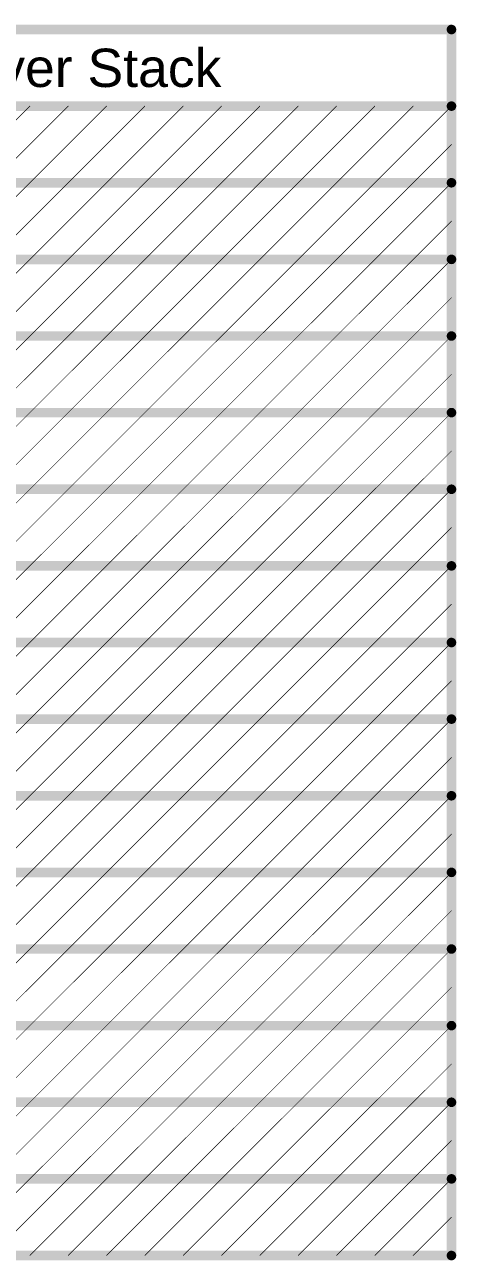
# Model space of a CAD drawing. Header units: millimetres. Extents: x -0.2 to 11.1, y -5.4 to 4.7.
# Drawn here: x 7.298 to 7.973, y 0.018 to 1.953 of the extents above; entities that cross this region are included whole.
import ezdxf

# ---------------------------------------------------------------- set-up
doc = ezdxf.new("R2010")
doc.units = ezdxf.units.MM
doc.header["$MEASUREMENT"] = 0
doc.layers.add('Mechanical13', color=56, linetype='Continuous')
doc.styles.add('Arial', font='arial.ttf', dxfattribs={"height": 0.2})

msp = doc.modelspace()

# ---------------------------------------------------------------- linework, layer by layer
at = {"layer": 'Mechanical13'}
for points, const_width in [([(3.2868, 1.9455), (7.9656, 1.9455)], 0.015), ([(7.9656, 0.0255), (7.9656, 1.9455)], 0.015), ([(3.2868, 1.8255), (7.9656, 1.8255)], 0.015), ([(7.1856, 1.7055), (7.3056, 1.8255)], 0.001), ([(7.2456, 1.7055), (7.3656, 1.8255)], 0.001), ([(7.3056, 1.7055), (7.4256, 1.8255)], 0.001), ([(7.3656, 1.7055), (7.4856, 1.8255)], 0.001), ([(7.4256, 1.7055), (7.5456, 1.8255)], 0.001), ([(7.4856, 1.7055), (7.6056, 1.8255)], 0.001), ([(7.5456, 1.7055), (7.6656, 1.8255)], 0.001), ([(7.6056, 1.7055), (7.7256, 1.8255)], 0.001), ([(7.6656, 1.7055), (7.7856, 1.8255)], 0.001), ([(7.7256, 1.7055), (7.8456, 1.8255)], 0.001), ([(7.7856, 1.7055), (7.9056, 1.8255)], 0.001), ([(7.8456, 1.7055), (7.9656, 1.8255)], 0.001), ([(7.9056, 1.7055), (7.9656, 1.7655)], 0.001), ([(6.8459, 1.7055), (7.9656, 1.7055)], 0.015), ([(7.1856, 1.5855), (7.3056, 1.7055)], 0.001), ([(7.2456, 1.5855), (7.3656, 1.7055)], 0.001), ([(7.3056, 1.5855), (7.4256, 1.7055)], 0.001), ([(7.3656, 1.5855), (7.4856, 1.7055)], 0.001), ([(7.4256, 1.5855), (7.5456, 1.7055)], 0.001), ([(7.4856, 1.5855), (7.6056, 1.7055)], 0.001), ([(7.5456, 1.5855), (7.6656, 1.7055)], 0.001), ([(7.6056, 1.5855), (7.7256, 1.7055)], 0.001), ([(7.6656, 1.5855), (7.7856, 1.7055)], 0.001), ([(7.7256, 1.5855), (7.8456, 1.7055)], 0.001), ([(7.7856, 1.5855), (7.9056, 1.7055)], 0.001), ([(7.8456, 1.5855), (7.9656, 1.7055)], 0.001), ([(7.9056, 1.5855), (7.9656, 1.6455)], 0.001), ([(6.8459, 1.5855), (7.9656, 1.5855)], 0.015), ([(7.1856, 1.4655), (7.3056, 1.5855)], 0.001), ([(7.2456, 1.4655), (7.3656, 1.5855)], 0.001), ([(7.3056, 1.4655), (7.4256, 1.5855)], 0.001), ([(7.3656, 1.4655), (7.4856, 1.5855)], 0.001), ([(7.4256, 1.4655), (7.5456, 1.5855)], 0.001), ([(7.4856, 1.4655), (7.6056, 1.5855)], 0.001), ([(7.5456, 1.4655), (7.6656, 1.5855)], 0.001), ([(7.6056, 1.4655), (7.7256, 1.5855)], 0.001), ([(7.6656, 1.4655), (7.7856, 1.5855)], 0.001), ([(7.7256, 1.4655), (7.8456, 1.5855)], 0.001), ([(7.7856, 1.4655), (7.9056, 1.5855)], 0.001), ([(7.8456, 1.4655), (7.9656, 1.5855)], 0.001), ([(7.9056, 1.4655), (7.9656, 1.5255)], 0.001), ([(6.8459, 1.4655), (7.9656, 1.4655)], 0.015), ([(7.1856, 1.3455), (7.3056, 1.4655)], 0.001), ([(7.2456, 1.3455), (7.3656, 1.4655)], 0.001), ([(7.3056, 1.3455), (7.4256, 1.4655)], 0.001), ([(7.3656, 1.3455), (7.4856, 1.4655)], 0.001), ([(7.4256, 1.3455), (7.5456, 1.4655)], 0.001), ([(7.4856, 1.3455), (7.6056, 1.4655)], 0.001), ([(7.5456, 1.3455), (7.6656, 1.4655)], 0.001), ([(7.6056, 1.3455), (7.7256, 1.4655)], 0.001), ([(7.6656, 1.3455), (7.7856, 1.4655)], 0.001), ([(7.7256, 1.3455), (7.8456, 1.4655)], 0.001), ([(7.7856, 1.3455), (7.9056, 1.4655)], 0.001), ([(7.8456, 1.3455), (7.9656, 1.4655)], 0.001), ([(7.9056, 1.3455), (7.9656, 1.4055)], 0.001), ([(6.8459, 1.3455), (7.9656, 1.3455)], 0.015), ([(7.1856, 1.2255), (7.3056, 1.3455)], 0.001), ([(7.2456, 1.2255), (7.3656, 1.3455)], 0.001), ([(7.3056, 1.2255), (7.4256, 1.3455)], 0.001), ([(7.3656, 1.2255), (7.4856, 1.3455)], 0.001), ([(7.4256, 1.2255), (7.5456, 1.3455)], 0.001), ([(7.4856, 1.2255), (7.6056, 1.3455)], 0.001), ([(7.5456, 1.2255), (7.6656, 1.3455)], 0.001), ([(7.6056, 1.2255), (7.7256, 1.3455)], 0.001), ([(7.6656, 1.2255), (7.7856, 1.3455)], 0.001), ([(7.7256, 1.2255), (7.8456, 1.3455)], 0.001), ([(7.7856, 1.2255), (7.9056, 1.3455)], 0.001), ([(7.8456, 1.2255), (7.9656, 1.3455)], 0.001), ([(7.9056, 1.2255), (7.9656, 1.2855)], 0.001), ([(6.8459, 1.2255), (7.9656, 1.2255)], 0.015), ([(7.1856, 1.1055), (7.3056, 1.2255)], 0.001), ([(7.2456, 1.1055), (7.3656, 1.2255)], 0.001), ([(7.3056, 1.1055), (7.4256, 1.2255)], 0.001), ([(7.3656, 1.1055), (7.4856, 1.2255)], 0.001), ([(7.4256, 1.1055), (7.5456, 1.2255)], 0.001), ([(7.4856, 1.1055), (7.6056, 1.2255)], 0.001), ([(7.5456, 1.1055), (7.6656, 1.2255)], 0.001), ([(7.6056, 1.1055), (7.7256, 1.2255)], 0.001), ([(7.6656, 1.1055), (7.7856, 1.2255)], 0.001), ([(7.7256, 1.1055), (7.8456, 1.2255)], 0.001), ([(7.7856, 1.1055), (7.9056, 1.2255)], 0.001), ([(7.8456, 1.1055), (7.9656, 1.2255)], 0.001), ([(7.9056, 1.1055), (7.9656, 1.1655)], 0.001), ([(6.8459, 1.1055), (7.9656, 1.1055)], 0.015), ([(7.1856, 0.9855), (7.3056, 1.1055)], 0.001), ([(7.2456, 0.9855), (7.3656, 1.1055)], 0.001), ([(7.3056, 0.9855), (7.4256, 1.1055)], 0.001), ([(7.3656, 0.9855), (7.4856, 1.1055)], 0.001), ([(7.4256, 0.9855), (7.5456, 1.1055)], 0.001), ([(7.4856, 0.9855), (7.6056, 1.1055)], 0.001), ([(7.5456, 0.9855), (7.6656, 1.1055)], 0.001), ([(7.6056, 0.9855), (7.7256, 1.1055)], 0.001), ([(7.6656, 0.9855), (7.7856, 1.1055)], 0.001), ([(7.7256, 0.9855), (7.8456, 1.1055)], 0.001), ([(7.7856, 0.9855), (7.9056, 1.1055)], 0.001), ([(7.8456, 0.9855), (7.9656, 1.1055)], 0.001), ([(7.9056, 0.9855), (7.9656, 1.0455)], 0.001), ([(6.8459, 0.9855), (7.9656, 0.9855)], 0.015), ([(7.1856, 0.8655), (7.3056, 0.9855)], 0.001), ([(7.2456, 0.8655), (7.3656, 0.9855)], 0.001), ([(7.3056, 0.8655), (7.4256, 0.9855)], 0.001), ([(7.3656, 0.8655), (7.4856, 0.9855)], 0.001), ([(7.4256, 0.8655), (7.5456, 0.9855)], 0.001), ([(7.4856, 0.8655), (7.6056, 0.9855)], 0.001), ([(7.5456, 0.8655), (7.6656, 0.9855)], 0.001), ([(7.6056, 0.8655), (7.7256, 0.9855)], 0.001), ([(7.6656, 0.8655), (7.7856, 0.9855)], 0.001), ([(7.7256, 0.8655), (7.8456, 0.9855)], 0.001), ([(7.7856, 0.8655), (7.9056, 0.9855)], 0.001), ([(7.8456, 0.8655), (7.9656, 0.9855)], 0.001), ([(7.9056, 0.8655), (7.9656, 0.9255)], 0.001), ([(6.8459, 0.8655), (7.9656, 0.8655)], 0.015), ([(7.1856, 0.7455), (7.3056, 0.8655)], 0.001), ([(7.2456, 0.7455), (7.3656, 0.8655)], 0.001), ([(7.3056, 0.7455), (7.4256, 0.8655)], 0.001), ([(7.3656, 0.7455), (7.4856, 0.8655)], 0.001), ([(7.4256, 0.7455), (7.5456, 0.8655)], 0.001), ([(7.4856, 0.7455), (7.6056, 0.8655)], 0.001), ([(7.5456, 0.7455), (7.6656, 0.8655)], 0.001), ([(7.6056, 0.7455), (7.7256, 0.8655)], 0.001), ([(7.6656, 0.7455), (7.7856, 0.8655)], 0.001), ([(7.7256, 0.7455), (7.8456, 0.8655)], 0.001), ([(7.7856, 0.7455), (7.9056, 0.8655)], 0.001), ([(7.8456, 0.7455), (7.9656, 0.8655)], 0.001), ([(7.9056, 0.7455), (7.9656, 0.8055)], 0.001), ([(6.8459, 0.7455), (7.9656, 0.7455)], 0.015), ([(7.1856, 0.6255), (7.3056, 0.7455)], 0.001), ([(7.2456, 0.6255), (7.3656, 0.7455)], 0.001), ([(7.3056, 0.6255), (7.4256, 0.7455)], 0.001), ([(7.3656, 0.6255), (7.4856, 0.7455)], 0.001), ([(7.4256, 0.6255), (7.5456, 0.7455)], 0.001), ([(7.4856, 0.6255), (7.6056, 0.7455)], 0.001), ([(7.5456, 0.6255), (7.6656, 0.7455)], 0.001), ([(7.6056, 0.6255), (7.7256, 0.7455)], 0.001), ([(7.6656, 0.6255), (7.7856, 0.7455)], 0.001), ([(7.7256, 0.6255), (7.8456, 0.7455)], 0.001), ([(7.7856, 0.6255), (7.9056, 0.7455)], 0.001), ([(7.8456, 0.6255), (7.9656, 0.7455)], 0.001), ([(7.9056, 0.6255), (7.9656, 0.6855)], 0.001), ([(6.8459, 0.6255), (7.9656, 0.6255)], 0.015), ([(7.1856, 0.5055), (7.3056, 0.6255)], 0.001), ([(7.2456, 0.5055), (7.3656, 0.6255)], 0.001), ([(7.3056, 0.5055), (7.4256, 0.6255)], 0.001), ([(7.3656, 0.5055), (7.4856, 0.6255)], 0.001), ([(7.4256, 0.5055), (7.5456, 0.6255)], 0.001), ([(7.4856, 0.5055), (7.6056, 0.6255)], 0.001), ([(7.5456, 0.5055), (7.6656, 0.6255)], 0.001), ([(7.6056, 0.5055), (7.7256, 0.6255)], 0.001), ([(7.6656, 0.5055), (7.7856, 0.6255)], 0.001), ([(7.7256, 0.5055), (7.8456, 0.6255)], 0.001), ([(7.7856, 0.5055), (7.9056, 0.6255)], 0.001), ([(7.8456, 0.5055), (7.9656, 0.6255)], 0.001), ([(7.9056, 0.5055), (7.9656, 0.5655)], 0.001), ([(6.8459, 0.5055), (7.9656, 0.5055)], 0.015), ([(7.1856, 0.3855), (7.3056, 0.5055)], 0.001), ([(7.2456, 0.3855), (7.3656, 0.5055)], 0.001), ([(7.3056, 0.3855), (7.4256, 0.5055)], 0.001), ([(7.3656, 0.3855), (7.4856, 0.5055)], 0.001), ([(7.4256, 0.3855), (7.5456, 0.5055)], 0.001), ([(7.4856, 0.3855), (7.6056, 0.5055)], 0.001), ([(7.5456, 0.3855), (7.6656, 0.5055)], 0.001), ([(7.6056, 0.3855), (7.7256, 0.5055)], 0.001), ([(7.6656, 0.3855), (7.7856, 0.5055)], 0.001), ([(7.7256, 0.3855), (7.8456, 0.5055)], 0.001), ([(7.7856, 0.3855), (7.9056, 0.5055)], 0.001), ([(7.8456, 0.3855), (7.9656, 0.5055)], 0.001), ([(7.9056, 0.3855), (7.9656, 0.4455)], 0.001), ([(6.8459, 0.3855), (7.9656, 0.3855)], 0.015), ([(7.1856, 0.2655), (7.3056, 0.3855)], 0.001), ([(7.2456, 0.2655), (7.3656, 0.3855)], 0.001), ([(7.3056, 0.2655), (7.4256, 0.3855)], 0.001), ([(7.3656, 0.2655), (7.4856, 0.3855)], 0.001), ([(7.4256, 0.2655), (7.5456, 0.3855)], 0.001), ([(7.4856, 0.2655), (7.6056, 0.3855)], 0.001), ([(7.5456, 0.2655), (7.6656, 0.3855)], 0.001), ([(7.6056, 0.2655), (7.7256, 0.3855)], 0.001), ([(7.6656, 0.2655), (7.7856, 0.3855)], 0.001), ([(7.7256, 0.2655), (7.8456, 0.3855)], 0.001), ([(7.7856, 0.2655), (7.9056, 0.3855)], 0.001), ([(7.8456, 0.2655), (7.9656, 0.3855)], 0.001), ([(7.9056, 0.2655), (7.9656, 0.3255)], 0.001), ([(6.8459, 0.2655), (7.9656, 0.2655)], 0.015), ([(7.1856, 0.1455), (7.3056, 0.2655)], 0.001), ([(7.2456, 0.1455), (7.3656, 0.2655)], 0.001), ([(7.3056, 0.1455), (7.4256, 0.2655)], 0.001), ([(7.3656, 0.1455), (7.4856, 0.2655)], 0.001), ([(7.4256, 0.1455), (7.5456, 0.2655)], 0.001), ([(7.4856, 0.1455), (7.6056, 0.2655)], 0.001), ([(7.5456, 0.1455), (7.6656, 0.2655)], 0.001), ([(7.6056, 0.1455), (7.7256, 0.2655)], 0.001), ([(7.6656, 0.1455), (7.7856, 0.2655)], 0.001), ([(7.7256, 0.1455), (7.8456, 0.2655)], 0.001), ([(7.7856, 0.1455), (7.9056, 0.2655)], 0.001), ([(7.8456, 0.1455), (7.9656, 0.2655)], 0.001), ([(7.9056, 0.1455), (7.9656, 0.2055)], 0.001), ([(6.8459, 0.1455), (7.9656, 0.1455)], 0.015), ([(7.1856, 0.0255), (7.3056, 0.1455)], 0.001), ([(7.2456, 0.0255), (7.3656, 0.1455)], 0.001), ([(7.3056, 0.0255), (7.4256, 0.1455)], 0.001), ([(7.3656, 0.0255), (7.4856, 0.1455)], 0.001), ([(7.4256, 0.0255), (7.5456, 0.1455)], 0.001), ([(7.4856, 0.0255), (7.6056, 0.1455)], 0.001), ([(7.5456, 0.0255), (7.6656, 0.1455)], 0.001), ([(7.6056, 0.0255), (7.7256, 0.1455)], 0.001), ([(7.6656, 0.0255), (7.7856, 0.1455)], 0.001), ([(7.7256, 0.0255), (7.8456, 0.1455)], 0.001), ([(7.7856, 0.0255), (7.9056, 0.1455)], 0.001), ([(7.8456, 0.0255), (7.9656, 0.1455)], 0.001), ([(7.9056, 0.0255), (7.9656, 0.0855)], 0.001), ([(6.8459, 0.0255), (7.9656, 0.0255)], 0.015)]:
    msp.add_lwpolyline(points, dxfattribs=dict(at, const_width=const_width))
for points, const_width in [([(7.9618, 1.9455, 1), (7.9693, 1.9455, 1)], 0.0075), ([(7.9618, 1.9455, 1), (7.9693, 1.9455, 1)], 0.0075), ([(7.3053, 1.8255, 1), (7.3058, 1.8255, 1)], 0.0005), ([(7.3653, 1.8255, 1), (7.3658, 1.8255, 1)], 0.0005), ([(7.4253, 1.8255, 1), (7.4258, 1.8255, 1)], 0.0005), ([(7.4853, 1.8255, 1), (7.4858, 1.8255, 1)], 0.0005), ([(7.5453, 1.8255, 1), (7.5458, 1.8255, 1)], 0.0005), ([(7.6053, 1.8255, 1), (7.6058, 1.8255, 1)], 0.0005), ([(7.6653, 1.8255, 1), (7.6658, 1.8255, 1)], 0.0005), ([(7.7253, 1.8255, 1), (7.7258, 1.8255, 1)], 0.0005), ([(7.7853, 1.8255, 1), (7.7858, 1.8255, 1)], 0.0005), ([(7.8453, 1.8255, 1), (7.8458, 1.8255, 1)], 0.0005), ([(7.9053, 1.8255, 1), (7.9058, 1.8255, 1)], 0.0005), ([(7.9618, 1.8255, 1), (7.9693, 1.8255, 1)], 0.0075), ([(7.9653, 1.8255, 1), (7.9658, 1.8255, 1)], 0.0005), ([(7.9653, 1.7655, 1), (7.9658, 1.7655, 1)], 0.0005), ([(7.3053, 1.7055, 1), (7.3058, 1.7055, 1)], 0.0005), ([(7.3053, 1.7055, 1), (7.3058, 1.7055, 1)], 0.0005), ([(7.3653, 1.7055, 1), (7.3658, 1.7055, 1)], 0.0005), ([(7.3653, 1.7055, 1), (7.3658, 1.7055, 1)], 0.0005), ([(7.4253, 1.7055, 1), (7.4258, 1.7055, 1)], 0.0005), ([(7.4253, 1.7055, 1), (7.4258, 1.7055, 1)], 0.0005), ([(7.4853, 1.7055, 1), (7.4858, 1.7055, 1)], 0.0005), ([(7.4853, 1.7055, 1), (7.4858, 1.7055, 1)], 0.0005), ([(7.5453, 1.7055, 1), (7.5458, 1.7055, 1)], 0.0005), ([(7.5453, 1.7055, 1), (7.5458, 1.7055, 1)], 0.0005), ([(7.6053, 1.7055, 1), (7.6058, 1.7055, 1)], 0.0005), ([(7.6053, 1.7055, 1), (7.6058, 1.7055, 1)], 0.0005), ([(7.6653, 1.7055, 1), (7.6658, 1.7055, 1)], 0.0005), ([(7.6653, 1.7055, 1), (7.6658, 1.7055, 1)], 0.0005), ([(7.7253, 1.7055, 1), (7.7258, 1.7055, 1)], 0.0005), ([(7.7253, 1.7055, 1), (7.7258, 1.7055, 1)], 0.0005), ([(7.7853, 1.7055, 1), (7.7858, 1.7055, 1)], 0.0005), ([(7.7853, 1.7055, 1), (7.7858, 1.7055, 1)], 0.0005), ([(7.8453, 1.7055, 1), (7.8458, 1.7055, 1)], 0.0005), ([(7.8453, 1.7055, 1), (7.8458, 1.7055, 1)], 0.0005), ([(7.9053, 1.7055, 1), (7.9058, 1.7055, 1)], 0.0005), ([(7.9053, 1.7055, 1), (7.9058, 1.7055, 1)], 0.0005), ([(7.9618, 1.7055, 1), (7.9693, 1.7055, 1)], 0.0075), ([(7.9653, 1.7055, 1), (7.9658, 1.7055, 1)], 0.0005), ([(7.9653, 1.6455, 1), (7.9658, 1.6455, 1)], 0.0005), ([(7.9618, 1.5855, 1), (7.9693, 1.5855, 1)], 0.0075), ([(7.3053, 1.5855, 1), (7.3058, 1.5855, 1)], 0.0005), ([(7.3053, 1.5855, 1), (7.3058, 1.5855, 1)], 0.0005), ([(7.3653, 1.5855, 1), (7.3658, 1.5855, 1)], 0.0005), ([(7.3653, 1.5855, 1), (7.3658, 1.5855, 1)], 0.0005), ([(7.4253, 1.5855, 1), (7.4258, 1.5855, 1)], 0.0005), ([(7.4253, 1.5855, 1), (7.4258, 1.5855, 1)], 0.0005), ([(7.4853, 1.5855, 1), (7.4858, 1.5855, 1)], 0.0005), ([(7.4853, 1.5855, 1), (7.4858, 1.5855, 1)], 0.0005), ([(7.5453, 1.5855, 1), (7.5458, 1.5855, 1)], 0.0005), ([(7.5453, 1.5855, 1), (7.5458, 1.5855, 1)], 0.0005), ([(7.6053, 1.5855, 1), (7.6058, 1.5855, 1)], 0.0005), ([(7.6053, 1.5855, 1), (7.6058, 1.5855, 1)], 0.0005), ([(7.6653, 1.5855, 1), (7.6658, 1.5855, 1)], 0.0005), ([(7.6653, 1.5855, 1), (7.6658, 1.5855, 1)], 0.0005), ([(7.7253, 1.5855, 1), (7.7258, 1.5855, 1)], 0.0005), ([(7.7253, 1.5855, 1), (7.7258, 1.5855, 1)], 0.0005), ([(7.7853, 1.5855, 1), (7.7858, 1.5855, 1)], 0.0005), ([(7.7853, 1.5855, 1), (7.7858, 1.5855, 1)], 0.0005), ([(7.8453, 1.5855, 1), (7.8458, 1.5855, 1)], 0.0005), ([(7.8453, 1.5855, 1), (7.8458, 1.5855, 1)], 0.0005), ([(7.9053, 1.5855, 1), (7.9058, 1.5855, 1)], 0.0005), ([(7.9053, 1.5855, 1), (7.9058, 1.5855, 1)], 0.0005), ([(7.9653, 1.5855, 1), (7.9658, 1.5855, 1)], 0.0005), ([(7.9653, 1.5255, 1), (7.9658, 1.5255, 1)], 0.0005), ([(7.9618, 1.4655, 1), (7.9693, 1.4655, 1)], 0.0075), ([(7.3053, 1.4655, 1), (7.3058, 1.4655, 1)], 0.0005), ([(7.3053, 1.4655, 1), (7.3058, 1.4655, 1)], 0.0005), ([(7.3653, 1.4655, 1), (7.3658, 1.4655, 1)], 0.0005), ([(7.3653, 1.4655, 1), (7.3658, 1.4655, 1)], 0.0005), ([(7.4253, 1.4655, 1), (7.4258, 1.4655, 1)], 0.0005), ([(7.4253, 1.4655, 1), (7.4258, 1.4655, 1)], 0.0005), ([(7.4853, 1.4655, 1), (7.4858, 1.4655, 1)], 0.0005), ([(7.4853, 1.4655, 1), (7.4858, 1.4655, 1)], 0.0005), ([(7.5453, 1.4655, 1), (7.5458, 1.4655, 1)], 0.0005), ([(7.5453, 1.4655, 1), (7.5458, 1.4655, 1)], 0.0005), ([(7.6053, 1.4655, 1), (7.6058, 1.4655, 1)], 0.0005), ([(7.6053, 1.4655, 1), (7.6058, 1.4655, 1)], 0.0005), ([(7.6653, 1.4655, 1), (7.6658, 1.4655, 1)], 0.0005), ([(7.6653, 1.4655, 1), (7.6658, 1.4655, 1)], 0.0005), ([(7.7253, 1.4655, 1), (7.7258, 1.4655, 1)], 0.0005), ([(7.7253, 1.4655, 1), (7.7258, 1.4655, 1)], 0.0005), ([(7.7853, 1.4655, 1), (7.7858, 1.4655, 1)], 0.0005), ([(7.7853, 1.4655, 1), (7.7858, 1.4655, 1)], 0.0005), ([(7.8453, 1.4655, 1), (7.8458, 1.4655, 1)], 0.0005), ([(7.8453, 1.4655, 1), (7.8458, 1.4655, 1)], 0.0005), ([(7.9053, 1.4655, 1), (7.9058, 1.4655, 1)], 0.0005), ([(7.9053, 1.4655, 1), (7.9058, 1.4655, 1)], 0.0005), ([(7.9653, 1.4655, 1), (7.9658, 1.4655, 1)], 0.0005), ([(7.9653, 1.4055, 1), (7.9658, 1.4055, 1)], 0.0005), ([(7.3053, 1.3455, 1), (7.3058, 1.3455, 1)], 0.0005), ([(7.3053, 1.3455, 1), (7.3058, 1.3455, 1)], 0.0005), ([(7.3653, 1.3455, 1), (7.3658, 1.3455, 1)], 0.0005), ([(7.3653, 1.3455, 1), (7.3658, 1.3455, 1)], 0.0005), ([(7.4253, 1.3455, 1), (7.4258, 1.3455, 1)], 0.0005), ([(7.4253, 1.3455, 1), (7.4258, 1.3455, 1)], 0.0005), ([(7.4853, 1.3455, 1), (7.4858, 1.3455, 1)], 0.0005), ([(7.4853, 1.3455, 1), (7.4858, 1.3455, 1)], 0.0005), ([(7.5453, 1.3455, 1), (7.5458, 1.3455, 1)], 0.0005), ([(7.5453, 1.3455, 1), (7.5458, 1.3455, 1)], 0.0005), ([(7.6053, 1.3455, 1), (7.6058, 1.3455, 1)], 0.0005), ([(7.6053, 1.3455, 1), (7.6058, 1.3455, 1)], 0.0005), ([(7.6653, 1.3455, 1), (7.6658, 1.3455, 1)], 0.0005), ([(7.6653, 1.3455, 1), (7.6658, 1.3455, 1)], 0.0005), ([(7.7253, 1.3455, 1), (7.7258, 1.3455, 1)], 0.0005), ([(7.7253, 1.3455, 1), (7.7258, 1.3455, 1)], 0.0005), ([(7.7853, 1.3455, 1), (7.7858, 1.3455, 1)], 0.0005), ([(7.7853, 1.3455, 1), (7.7858, 1.3455, 1)], 0.0005), ([(7.8453, 1.3455, 1), (7.8458, 1.3455, 1)], 0.0005), ([(7.8453, 1.3455, 1), (7.8458, 1.3455, 1)], 0.0005), ([(7.9053, 1.3455, 1), (7.9058, 1.3455, 1)], 0.0005), ([(7.9053, 1.3455, 1), (7.9058, 1.3455, 1)], 0.0005), ([(7.9618, 1.3455, 1), (7.9693, 1.3455, 1)], 0.0075), ([(7.9653, 1.3455, 1), (7.9658, 1.3455, 1)], 0.0005), ([(7.9653, 1.2855, 1), (7.9658, 1.2855, 1)], 0.0005), ([(7.3053, 1.2255, 1), (7.3058, 1.2255, 1)], 0.0005), ([(7.3053, 1.2255, 1), (7.3058, 1.2255, 1)], 0.0005), ([(7.3653, 1.2255, 1), (7.3658, 1.2255, 1)], 0.0005), ([(7.3653, 1.2255, 1), (7.3658, 1.2255, 1)], 0.0005), ([(7.4253, 1.2255, 1), (7.4258, 1.2255, 1)], 0.0005), ([(7.4253, 1.2255, 1), (7.4258, 1.2255, 1)], 0.0005), ([(7.4853, 1.2255, 1), (7.4858, 1.2255, 1)], 0.0005), ([(7.4853, 1.2255, 1), (7.4858, 1.2255, 1)], 0.0005), ([(7.5453, 1.2255, 1), (7.5458, 1.2255, 1)], 0.0005), ([(7.5453, 1.2255, 1), (7.5458, 1.2255, 1)], 0.0005), ([(7.6053, 1.2255, 1), (7.6058, 1.2255, 1)], 0.0005), ([(7.6053, 1.2255, 1), (7.6058, 1.2255, 1)], 0.0005), ([(7.6653, 1.2255, 1), (7.6658, 1.2255, 1)], 0.0005), ([(7.6653, 1.2255, 1), (7.6658, 1.2255, 1)], 0.0005), ([(7.7253, 1.2255, 1), (7.7258, 1.2255, 1)], 0.0005), ([(7.7253, 1.2255, 1), (7.7258, 1.2255, 1)], 0.0005), ([(7.7853, 1.2255, 1), (7.7858, 1.2255, 1)], 0.0005), ([(7.7853, 1.2255, 1), (7.7858, 1.2255, 1)], 0.0005), ([(7.8453, 1.2255, 1), (7.8458, 1.2255, 1)], 0.0005), ([(7.8453, 1.2255, 1), (7.8458, 1.2255, 1)], 0.0005), ([(7.9053, 1.2255, 1), (7.9058, 1.2255, 1)], 0.0005), ([(7.9053, 1.2255, 1), (7.9058, 1.2255, 1)], 0.0005), ([(7.9618, 1.2255, 1), (7.9693, 1.2255, 1)], 0.0075), ([(7.9653, 1.2255, 1), (7.9658, 1.2255, 1)], 0.0005), ([(7.9653, 1.1655, 1), (7.9658, 1.1655, 1)], 0.0005), ([(7.3053, 1.1055, 1), (7.3058, 1.1055, 1)], 0.0005), ([(7.3053, 1.1055, 1), (7.3058, 1.1055, 1)], 0.0005), ([(7.3653, 1.1055, 1), (7.3658, 1.1055, 1)], 0.0005), ([(7.3653, 1.1055, 1), (7.3658, 1.1055, 1)], 0.0005), ([(7.4253, 1.1055, 1), (7.4258, 1.1055, 1)], 0.0005), ([(7.4253, 1.1055, 1), (7.4258, 1.1055, 1)], 0.0005), ([(7.4853, 1.1055, 1), (7.4858, 1.1055, 1)], 0.0005), ([(7.4853, 1.1055, 1), (7.4858, 1.1055, 1)], 0.0005), ([(7.5453, 1.1055, 1), (7.5458, 1.1055, 1)], 0.0005), ([(7.5453, 1.1055, 1), (7.5458, 1.1055, 1)], 0.0005), ([(7.6053, 1.1055, 1), (7.6058, 1.1055, 1)], 0.0005), ([(7.6053, 1.1055, 1), (7.6058, 1.1055, 1)], 0.0005), ([(7.6653, 1.1055, 1), (7.6658, 1.1055, 1)], 0.0005), ([(7.6653, 1.1055, 1), (7.6658, 1.1055, 1)], 0.0005), ([(7.7253, 1.1055, 1), (7.7258, 1.1055, 1)], 0.0005), ([(7.7253, 1.1055, 1), (7.7258, 1.1055, 1)], 0.0005), ([(7.7853, 1.1055, 1), (7.7858, 1.1055, 1)], 0.0005), ([(7.7853, 1.1055, 1), (7.7858, 1.1055, 1)], 0.0005), ([(7.8453, 1.1055, 1), (7.8458, 1.1055, 1)], 0.0005), ([(7.8453, 1.1055, 1), (7.8458, 1.1055, 1)], 0.0005), ([(7.9053, 1.1055, 1), (7.9058, 1.1055, 1)], 0.0005), ([(7.9053, 1.1055, 1), (7.9058, 1.1055, 1)], 0.0005), ([(7.9618, 1.1055, 1), (7.9693, 1.1055, 1)], 0.0075), ([(7.9653, 1.1055, 1), (7.9658, 1.1055, 1)], 0.0005), ([(7.9653, 1.0455, 1), (7.9658, 1.0455, 1)], 0.0005), ([(7.9618, 0.9855, 1), (7.9693, 0.9855, 1)], 0.0075), ([(7.3053, 0.9855, 1), (7.3058, 0.9855, 1)], 0.0005), ([(7.3053, 0.9855, 1), (7.3058, 0.9855, 1)], 0.0005), ([(7.3653, 0.9855, 1), (7.3658, 0.9855, 1)], 0.0005), ([(7.3653, 0.9855, 1), (7.3658, 0.9855, 1)], 0.0005), ([(7.4253, 0.9855, 1), (7.4258, 0.9855, 1)], 0.0005), ([(7.4253, 0.9855, 1), (7.4258, 0.9855, 1)], 0.0005), ([(7.4853, 0.9855, 1), (7.4858, 0.9855, 1)], 0.0005), ([(7.4853, 0.9855, 1), (7.4858, 0.9855, 1)], 0.0005), ([(7.5453, 0.9855, 1), (7.5458, 0.9855, 1)], 0.0005), ([(7.5453, 0.9855, 1), (7.5458, 0.9855, 1)], 0.0005), ([(7.6053, 0.9855, 1), (7.6058, 0.9855, 1)], 0.0005), ([(7.6053, 0.9855, 1), (7.6058, 0.9855, 1)], 0.0005), ([(7.6653, 0.9855, 1), (7.6658, 0.9855, 1)], 0.0005), ([(7.6653, 0.9855, 1), (7.6658, 0.9855, 1)], 0.0005), ([(7.7253, 0.9855, 1), (7.7258, 0.9855, 1)], 0.0005), ([(7.7253, 0.9855, 1), (7.7258, 0.9855, 1)], 0.0005), ([(7.7853, 0.9855, 1), (7.7858, 0.9855, 1)], 0.0005), ([(7.7853, 0.9855, 1), (7.7858, 0.9855, 1)], 0.0005), ([(7.8453, 0.9855, 1), (7.8458, 0.9855, 1)], 0.0005), ([(7.8453, 0.9855, 1), (7.8458, 0.9855, 1)], 0.0005), ([(7.9053, 0.9855, 1), (7.9058, 0.9855, 1)], 0.0005), ([(7.9053, 0.9855, 1), (7.9058, 0.9855, 1)], 0.0005), ([(7.9653, 0.9855, 1), (7.9658, 0.9855, 1)], 0.0005), ([(7.9653, 0.9255, 1), (7.9658, 0.9255, 1)], 0.0005), ([(7.9618, 0.8655, 1), (7.9693, 0.8655, 1)], 0.0075), ([(7.3053, 0.8655, 1), (7.3058, 0.8655, 1)], 0.0005), ([(7.3053, 0.8655, 1), (7.3058, 0.8655, 1)], 0.0005), ([(7.3653, 0.8655, 1), (7.3658, 0.8655, 1)], 0.0005), ([(7.3653, 0.8655, 1), (7.3658, 0.8655, 1)], 0.0005), ([(7.4253, 0.8655, 1), (7.4258, 0.8655, 1)], 0.0005), ([(7.4253, 0.8655, 1), (7.4258, 0.8655, 1)], 0.0005), ([(7.4853, 0.8655, 1), (7.4858, 0.8655, 1)], 0.0005), ([(7.4853, 0.8655, 1), (7.4858, 0.8655, 1)], 0.0005), ([(7.5453, 0.8655, 1), (7.5458, 0.8655, 1)], 0.0005), ([(7.5453, 0.8655, 1), (7.5458, 0.8655, 1)], 0.0005), ([(7.6053, 0.8655, 1), (7.6058, 0.8655, 1)], 0.0005), ([(7.6053, 0.8655, 1), (7.6058, 0.8655, 1)], 0.0005), ([(7.6653, 0.8655, 1), (7.6658, 0.8655, 1)], 0.0005), ([(7.6653, 0.8655, 1), (7.6658, 0.8655, 1)], 0.0005), ([(7.7253, 0.8655, 1), (7.7258, 0.8655, 1)], 0.0005), ([(7.7253, 0.8655, 1), (7.7258, 0.8655, 1)], 0.0005), ([(7.7853, 0.8655, 1), (7.7858, 0.8655, 1)], 0.0005), ([(7.7853, 0.8655, 1), (7.7858, 0.8655, 1)], 0.0005), ([(7.8453, 0.8655, 1), (7.8458, 0.8655, 1)], 0.0005), ([(7.8453, 0.8655, 1), (7.8458, 0.8655, 1)], 0.0005), ([(7.9053, 0.8655, 1), (7.9058, 0.8655, 1)], 0.0005), ([(7.9053, 0.8655, 1), (7.9058, 0.8655, 1)], 0.0005), ([(7.9653, 0.8655, 1), (7.9658, 0.8655, 1)], 0.0005), ([(7.9653, 0.8055, 1), (7.9658, 0.8055, 1)], 0.0005), ([(7.3053, 0.7455, 1), (7.3058, 0.7455, 1)], 0.0005), ([(7.3053, 0.7455, 1), (7.3058, 0.7455, 1)], 0.0005), ([(7.3653, 0.7455, 1), (7.3658, 0.7455, 1)], 0.0005), ([(7.3653, 0.7455, 1), (7.3658, 0.7455, 1)], 0.0005), ([(7.4253, 0.7455, 1), (7.4258, 0.7455, 1)], 0.0005), ([(7.4253, 0.7455, 1), (7.4258, 0.7455, 1)], 0.0005), ([(7.4853, 0.7455, 1), (7.4858, 0.7455, 1)], 0.0005), ([(7.4853, 0.7455, 1), (7.4858, 0.7455, 1)], 0.0005), ([(7.5453, 0.7455, 1), (7.5458, 0.7455, 1)], 0.0005), ([(7.5453, 0.7455, 1), (7.5458, 0.7455, 1)], 0.0005), ([(7.6053, 0.7455, 1), (7.6058, 0.7455, 1)], 0.0005), ([(7.6053, 0.7455, 1), (7.6058, 0.7455, 1)], 0.0005), ([(7.6653, 0.7455, 1), (7.6658, 0.7455, 1)], 0.0005), ([(7.6653, 0.7455, 1), (7.6658, 0.7455, 1)], 0.0005), ([(7.7253, 0.7455, 1), (7.7258, 0.7455, 1)], 0.0005), ([(7.7253, 0.7455, 1), (7.7258, 0.7455, 1)], 0.0005), ([(7.7853, 0.7455, 1), (7.7858, 0.7455, 1)], 0.0005), ([(7.7853, 0.7455, 1), (7.7858, 0.7455, 1)], 0.0005), ([(7.8453, 0.7455, 1), (7.8458, 0.7455, 1)], 0.0005), ([(7.8453, 0.7455, 1), (7.8458, 0.7455, 1)], 0.0005), ([(7.9053, 0.7455, 1), (7.9058, 0.7455, 1)], 0.0005), ([(7.9053, 0.7455, 1), (7.9058, 0.7455, 1)], 0.0005), ([(7.9618, 0.7455, 1), (7.9693, 0.7455, 1)], 0.0075), ([(7.9653, 0.7455, 1), (7.9658, 0.7455, 1)], 0.0005), ([(7.9653, 0.6855, 1), (7.9658, 0.6855, 1)], 0.0005), ([(7.3053, 0.6255, 1), (7.3058, 0.6255, 1)], 0.0005), ([(7.3053, 0.6255, 1), (7.3058, 0.6255, 1)], 0.0005), ([(7.3653, 0.6255, 1), (7.3658, 0.6255, 1)], 0.0005), ([(7.3653, 0.6255, 1), (7.3658, 0.6255, 1)], 0.0005), ([(7.4253, 0.6255, 1), (7.4258, 0.6255, 1)], 0.0005), ([(7.4253, 0.6255, 1), (7.4258, 0.6255, 1)], 0.0005), ([(7.4853, 0.6255, 1), (7.4858, 0.6255, 1)], 0.0005), ([(7.4853, 0.6255, 1), (7.4858, 0.6255, 1)], 0.0005), ([(7.5453, 0.6255, 1), (7.5458, 0.6255, 1)], 0.0005), ([(7.5453, 0.6255, 1), (7.5458, 0.6255, 1)], 0.0005), ([(7.6053, 0.6255, 1), (7.6058, 0.6255, 1)], 0.0005), ([(7.6053, 0.6255, 1), (7.6058, 0.6255, 1)], 0.0005), ([(7.6653, 0.6255, 1), (7.6658, 0.6255, 1)], 0.0005), ([(7.6653, 0.6255, 1), (7.6658, 0.6255, 1)], 0.0005), ([(7.7253, 0.6255, 1), (7.7258, 0.6255, 1)], 0.0005), ([(7.7253, 0.6255, 1), (7.7258, 0.6255, 1)], 0.0005), ([(7.7853, 0.6255, 1), (7.7858, 0.6255, 1)], 0.0005), ([(7.7853, 0.6255, 1), (7.7858, 0.6255, 1)], 0.0005), ([(7.8453, 0.6255, 1), (7.8458, 0.6255, 1)], 0.0005), ([(7.8453, 0.6255, 1), (7.8458, 0.6255, 1)], 0.0005), ([(7.9053, 0.6255, 1), (7.9058, 0.6255, 1)], 0.0005), ([(7.9053, 0.6255, 1), (7.9058, 0.6255, 1)], 0.0005), ([(7.9618, 0.6255, 1), (7.9693, 0.6255, 1)], 0.0075), ([(7.9653, 0.6255, 1), (7.9658, 0.6255, 1)], 0.0005), ([(7.9653, 0.5655, 1), (7.9658, 0.5655, 1)], 0.0005), ([(7.3053, 0.5055, 1), (7.3058, 0.5055, 1)], 0.0005), ([(7.3053, 0.5055, 1), (7.3058, 0.5055, 1)], 0.0005), ([(7.3653, 0.5055, 1), (7.3658, 0.5055, 1)], 0.0005), ([(7.3653, 0.5055, 1), (7.3658, 0.5055, 1)], 0.0005), ([(7.4253, 0.5055, 1), (7.4258, 0.5055, 1)], 0.0005), ([(7.4253, 0.5055, 1), (7.4258, 0.5055, 1)], 0.0005), ([(7.4853, 0.5055, 1), (7.4858, 0.5055, 1)], 0.0005), ([(7.4853, 0.5055, 1), (7.4858, 0.5055, 1)], 0.0005), ([(7.5453, 0.5055, 1), (7.5458, 0.5055, 1)], 0.0005), ([(7.5453, 0.5055, 1), (7.5458, 0.5055, 1)], 0.0005), ([(7.6053, 0.5055, 1), (7.6058, 0.5055, 1)], 0.0005), ([(7.6053, 0.5055, 1), (7.6058, 0.5055, 1)], 0.0005), ([(7.6653, 0.5055, 1), (7.6658, 0.5055, 1)], 0.0005), ([(7.6653, 0.5055, 1), (7.6658, 0.5055, 1)], 0.0005), ([(7.7253, 0.5055, 1), (7.7258, 0.5055, 1)], 0.0005), ([(7.7253, 0.5055, 1), (7.7258, 0.5055, 1)], 0.0005), ([(7.7853, 0.5055, 1), (7.7858, 0.5055, 1)], 0.0005), ([(7.7853, 0.5055, 1), (7.7858, 0.5055, 1)], 0.0005), ([(7.8453, 0.5055, 1), (7.8458, 0.5055, 1)], 0.0005), ([(7.8453, 0.5055, 1), (7.8458, 0.5055, 1)], 0.0005), ([(7.9053, 0.5055, 1), (7.9058, 0.5055, 1)], 0.0005), ([(7.9053, 0.5055, 1), (7.9058, 0.5055, 1)], 0.0005), ([(7.9618, 0.5055, 1), (7.9693, 0.5055, 1)], 0.0075), ([(7.9653, 0.5055, 1), (7.9658, 0.5055, 1)], 0.0005), ([(7.9653, 0.4455, 1), (7.9658, 0.4455, 1)], 0.0005), ([(7.9618, 0.3855, 1), (7.9693, 0.3855, 1)], 0.0075), ([(7.3053, 0.3855, 1), (7.3058, 0.3855, 1)], 0.0005), ([(7.3053, 0.3855, 1), (7.3058, 0.3855, 1)], 0.0005), ([(7.3653, 0.3855, 1), (7.3658, 0.3855, 1)], 0.0005), ([(7.3653, 0.3855, 1), (7.3658, 0.3855, 1)], 0.0005), ([(7.4253, 0.3855, 1), (7.4258, 0.3855, 1)], 0.0005), ([(7.4253, 0.3855, 1), (7.4258, 0.3855, 1)], 0.0005), ([(7.4853, 0.3855, 1), (7.4858, 0.3855, 1)], 0.0005), ([(7.4853, 0.3855, 1), (7.4858, 0.3855, 1)], 0.0005), ([(7.5453, 0.3855, 1), (7.5458, 0.3855, 1)], 0.0005), ([(7.5453, 0.3855, 1), (7.5458, 0.3855, 1)], 0.0005), ([(7.6053, 0.3855, 1), (7.6058, 0.3855, 1)], 0.0005), ([(7.6053, 0.3855, 1), (7.6058, 0.3855, 1)], 0.0005), ([(7.6653, 0.3855, 1), (7.6658, 0.3855, 1)], 0.0005), ([(7.6653, 0.3855, 1), (7.6658, 0.3855, 1)], 0.0005), ([(7.7253, 0.3855, 1), (7.7258, 0.3855, 1)], 0.0005), ([(7.7253, 0.3855, 1), (7.7258, 0.3855, 1)], 0.0005), ([(7.7853, 0.3855, 1), (7.7858, 0.3855, 1)], 0.0005), ([(7.7853, 0.3855, 1), (7.7858, 0.3855, 1)], 0.0005), ([(7.8453, 0.3855, 1), (7.8458, 0.3855, 1)], 0.0005), ([(7.8453, 0.3855, 1), (7.8458, 0.3855, 1)], 0.0005), ([(7.9053, 0.3855, 1), (7.9058, 0.3855, 1)], 0.0005), ([(7.9053, 0.3855, 1), (7.9058, 0.3855, 1)], 0.0005), ([(7.9653, 0.3855, 1), (7.9658, 0.3855, 1)], 0.0005), ([(7.9653, 0.3255, 1), (7.9658, 0.3255, 1)], 0.0005), ([(7.9618, 0.2655, 1), (7.9693, 0.2655, 1)], 0.0075), ([(7.3053, 0.2655, 1), (7.3058, 0.2655, 1)], 0.0005), ([(7.3053, 0.2655, 1), (7.3058, 0.2655, 1)], 0.0005), ([(7.3653, 0.2655, 1), (7.3658, 0.2655, 1)], 0.0005), ([(7.3653, 0.2655, 1), (7.3658, 0.2655, 1)], 0.0005), ([(7.4253, 0.2655, 1), (7.4258, 0.2655, 1)], 0.0005), ([(7.4253, 0.2655, 1), (7.4258, 0.2655, 1)], 0.0005), ([(7.4853, 0.2655, 1), (7.4858, 0.2655, 1)], 0.0005), ([(7.4853, 0.2655, 1), (7.4858, 0.2655, 1)], 0.0005), ([(7.5453, 0.2655, 1), (7.5458, 0.2655, 1)], 0.0005), ([(7.5453, 0.2655, 1), (7.5458, 0.2655, 1)], 0.0005), ([(7.6053, 0.2655, 1), (7.6058, 0.2655, 1)], 0.0005), ([(7.6053, 0.2655, 1), (7.6058, 0.2655, 1)], 0.0005), ([(7.6653, 0.2655, 1), (7.6658, 0.2655, 1)], 0.0005), ([(7.6653, 0.2655, 1), (7.6658, 0.2655, 1)], 0.0005), ([(7.7253, 0.2655, 1), (7.7258, 0.2655, 1)], 0.0005), ([(7.7253, 0.2655, 1), (7.7258, 0.2655, 1)], 0.0005), ([(7.7853, 0.2655, 1), (7.7858, 0.2655, 1)], 0.0005), ([(7.7853, 0.2655, 1), (7.7858, 0.2655, 1)], 0.0005), ([(7.8453, 0.2655, 1), (7.8458, 0.2655, 1)], 0.0005), ([(7.8453, 0.2655, 1), (7.8458, 0.2655, 1)], 0.0005), ([(7.9053, 0.2655, 1), (7.9058, 0.2655, 1)], 0.0005), ([(7.9053, 0.2655, 1), (7.9058, 0.2655, 1)], 0.0005), ([(7.9653, 0.2655, 1), (7.9658, 0.2655, 1)], 0.0005), ([(7.9653, 0.2055, 1), (7.9658, 0.2055, 1)], 0.0005), ([(7.3053, 0.1455, 1), (7.3058, 0.1455, 1)], 0.0005), ([(7.3053, 0.1455, 1), (7.3058, 0.1455, 1)], 0.0005), ([(7.3653, 0.1455, 1), (7.3658, 0.1455, 1)], 0.0005), ([(7.3653, 0.1455, 1), (7.3658, 0.1455, 1)], 0.0005), ([(7.4253, 0.1455, 1), (7.4258, 0.1455, 1)], 0.0005), ([(7.4253, 0.1455, 1), (7.4258, 0.1455, 1)], 0.0005), ([(7.4853, 0.1455, 1), (7.4858, 0.1455, 1)], 0.0005), ([(7.4853, 0.1455, 1), (7.4858, 0.1455, 1)], 0.0005), ([(7.5453, 0.1455, 1), (7.5458, 0.1455, 1)], 0.0005), ([(7.5453, 0.1455, 1), (7.5458, 0.1455, 1)], 0.0005), ([(7.6053, 0.1455, 1), (7.6058, 0.1455, 1)], 0.0005), ([(7.6053, 0.1455, 1), (7.6058, 0.1455, 1)], 0.0005), ([(7.6653, 0.1455, 1), (7.6658, 0.1455, 1)], 0.0005), ([(7.6653, 0.1455, 1), (7.6658, 0.1455, 1)], 0.0005), ([(7.7253, 0.1455, 1), (7.7258, 0.1455, 1)], 0.0005), ([(7.7253, 0.1455, 1), (7.7258, 0.1455, 1)], 0.0005), ([(7.7853, 0.1455, 1), (7.7858, 0.1455, 1)], 0.0005), ([(7.7853, 0.1455, 1), (7.7858, 0.1455, 1)], 0.0005), ([(7.8453, 0.1455, 1), (7.8458, 0.1455, 1)], 0.0005), ([(7.8453, 0.1455, 1), (7.8458, 0.1455, 1)], 0.0005), ([(7.9053, 0.1455, 1), (7.9058, 0.1455, 1)], 0.0005), ([(7.9053, 0.1455, 1), (7.9058, 0.1455, 1)], 0.0005), ([(7.9618, 0.1455, 1), (7.9693, 0.1455, 1)], 0.0075), ([(7.9653, 0.1455, 1), (7.9658, 0.1455, 1)], 0.0005), ([(7.9653, 0.0855, 1), (7.9658, 0.0855, 1)], 0.0005), ([(7.3053, 0.0255, 1), (7.3058, 0.0255, 1)], 0.0005), ([(7.3653, 0.0255, 1), (7.3658, 0.0255, 1)], 0.0005), ([(7.4253, 0.0255, 1), (7.4258, 0.0255, 1)], 0.0005), ([(7.4853, 0.0255, 1), (7.4858, 0.0255, 1)], 0.0005), ([(7.5453, 0.0255, 1), (7.5458, 0.0255, 1)], 0.0005), ([(7.6053, 0.0255, 1), (7.6058, 0.0255, 1)], 0.0005), ([(7.6653, 0.0255, 1), (7.6658, 0.0255, 1)], 0.0005), ([(7.7253, 0.0255, 1), (7.7258, 0.0255, 1)], 0.0005), ([(7.7853, 0.0255, 1), (7.7858, 0.0255, 1)], 0.0005), ([(7.8453, 0.0255, 1), (7.8458, 0.0255, 1)], 0.0005), ([(7.9053, 0.0255, 1), (7.9058, 0.0255, 1)], 0.0005), ([(7.9618, 0.0255, 1), (7.9693, 0.0255, 1)], 0.0075), ([(7.9618, 0.0255, 1), (7.9693, 0.0255, 1)], 0.0075)]:
    msp.add_lwpolyline(points, format="xyb", close=True, dxfattribs=dict(at, const_width=const_width))

# ---------------------------------------------------------------- texts
at = {"layer": 'Mechanical13', "style": 'Arial'}
msp.add_text('Board Layer Stack', height=0.06, dxfattribs=at).set_placement((6.9159, 1.8555))

doc.saveas('drawing.dxf')
